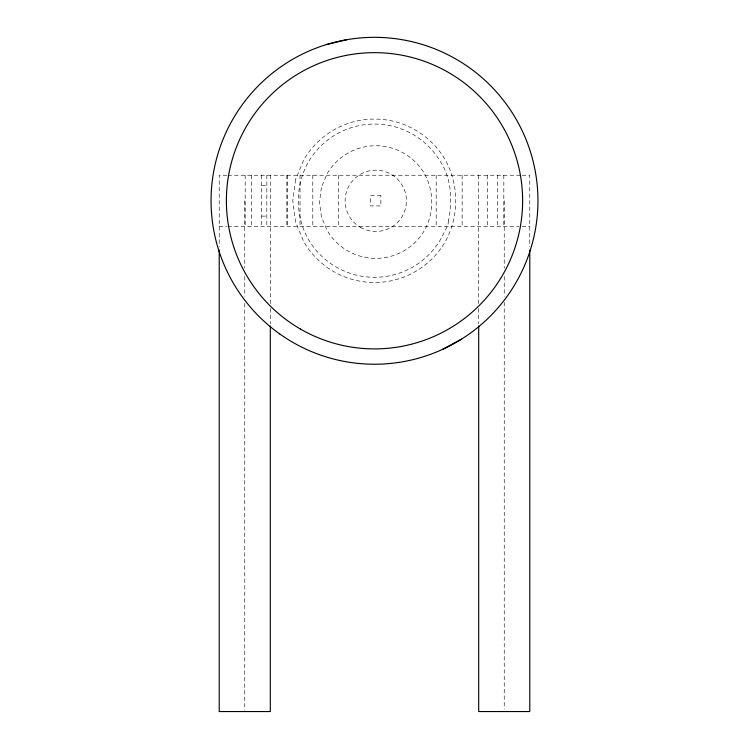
<?xml version="1.0" encoding="UTF-8"?>
<svg xmlns="http://www.w3.org/2000/svg" width="749" height="749" viewBox="0 0 749 749"><rect width="100%" height="100%" fill="white"/><g stroke="black" fill="none" stroke-linecap="round" stroke-linejoin="round"><path stroke-width="0.56" stroke-dasharray="3.75 2.81" d="M226.825 175.238L219.223 175.238L219.223 246.861M227.902 175.238L521.098 175.238M522.175 175.238L529.777 175.238L529.777 246.861M261.719 185.462L266.831 185.462M261.719 216.105L266.831 216.105M219.223 226.32L226.825 226.32M227.902 226.32L518.954 226.32M522.175 226.32L529.777 226.32M504.236 200.779L504.236 268.236M504.236 276.418L504.236 296.304M504.236 302.156L504.236 709.209M503.824 175.238L503.824 226.32M497.495 175.238L497.495 226.32M487.281 175.238L487.281 226.32M478.695 175.238L478.695 303.888M478.695 308.476L478.695 323.746M462.152 175.238L462.152 226.32M436.199 175.238L436.199 226.32M338.342 175.238L338.342 226.32M312.801 175.238L312.801 226.32M300.031 175.238L300.031 226.32M287.26 175.238L287.26 226.32M286.848 175.238L286.848 226.32M270.305 175.238L270.305 303.888M270.305 308.476L270.305 323.746M266.831 175.238L266.831 226.32M261.719 175.238L261.719 226.32M251.505 175.238L251.505 226.32M245.176 175.238L245.176 226.32M244.764 200.779L244.764 268.236M244.764 276.418L244.764 296.304M244.764 303.326L244.764 710.38M448.501 220.506L447.949 224.943L440.852 238.987A76.613 76.613 0 0 1 308.148 238.987C295.059 215.394 295.059 185.958 308.148 162.374A76.613 76.613 0 0 1 440.852 162.374C451.834 179.442 452.293 201.144 448.501 220.506M295.565 179.629L292.775 200.779L295.565 221.929L303.729 241.646A81.725 81.725 0 0 0 445.271 241.646C459.24 216.48 459.24 185.078 445.271 159.921A81.725 81.725 0 0 0 303.729 159.921L295.565 179.629M321.387 187.484L319.467 202.061L321.387 216.63L327.013 230.215A56.315 56.315 0 0 0 424.543 230.215C434.167 212.875 434.167 191.238 424.543 173.899A56.315 56.315 0 0 0 327.013 173.899L321.387 187.484M380.885 195.723L370.671 195.723L370.671 205.938L380.885 205.938L380.885 195.723M360.456 227.368A30.643 30.643 0 0 0 406.426 200.835A30.643 30.643 0 0 0 360.456 174.292A30.643 30.643 0 0 0 360.456 227.368"/><path stroke-width="1.12" d="M442.678 349.324L461.487 339.157M326.292 44.603L347.096 39.65M529.777 250.166L529.777 711.55L478.695 711.55L478.695 326.002M270.305 326.002L270.305 711.55L219.223 711.55L219.223 250.166M300.443 329.054A148.124 148.124 0 0 0 522.624 200.779A148.124 148.124 0 0 0 300.443 72.503A148.124 148.124 0 0 0 300.443 329.054M279.948 334.101A163.451 163.451 0 0 0 537.239 216.012A163.451 163.451 0 0 0 306.322 52.233A163.451 163.451 0 0 0 279.948 334.101"/></g></svg>
